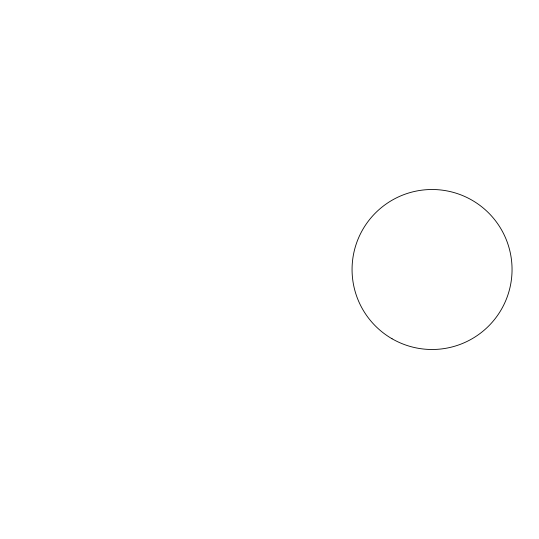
<?xml version="1.0" encoding="UTF-8"?>
<svg xmlns="http://www.w3.org/2000/svg" width="539" height="539" viewBox="0 0 539 539"><rect width="100%" height="100%" fill="white"/><g stroke="black" fill="none" stroke-linecap="round" stroke-linejoin="round"><path stroke-width="0.81" d="M392.062 338.775A79.988 79.988 0 0 0 512.05 269.5A79.988 79.988 0 0 0 392.062 200.225A79.988 79.988 0 0 0 392.062 338.775"/></g></svg>
